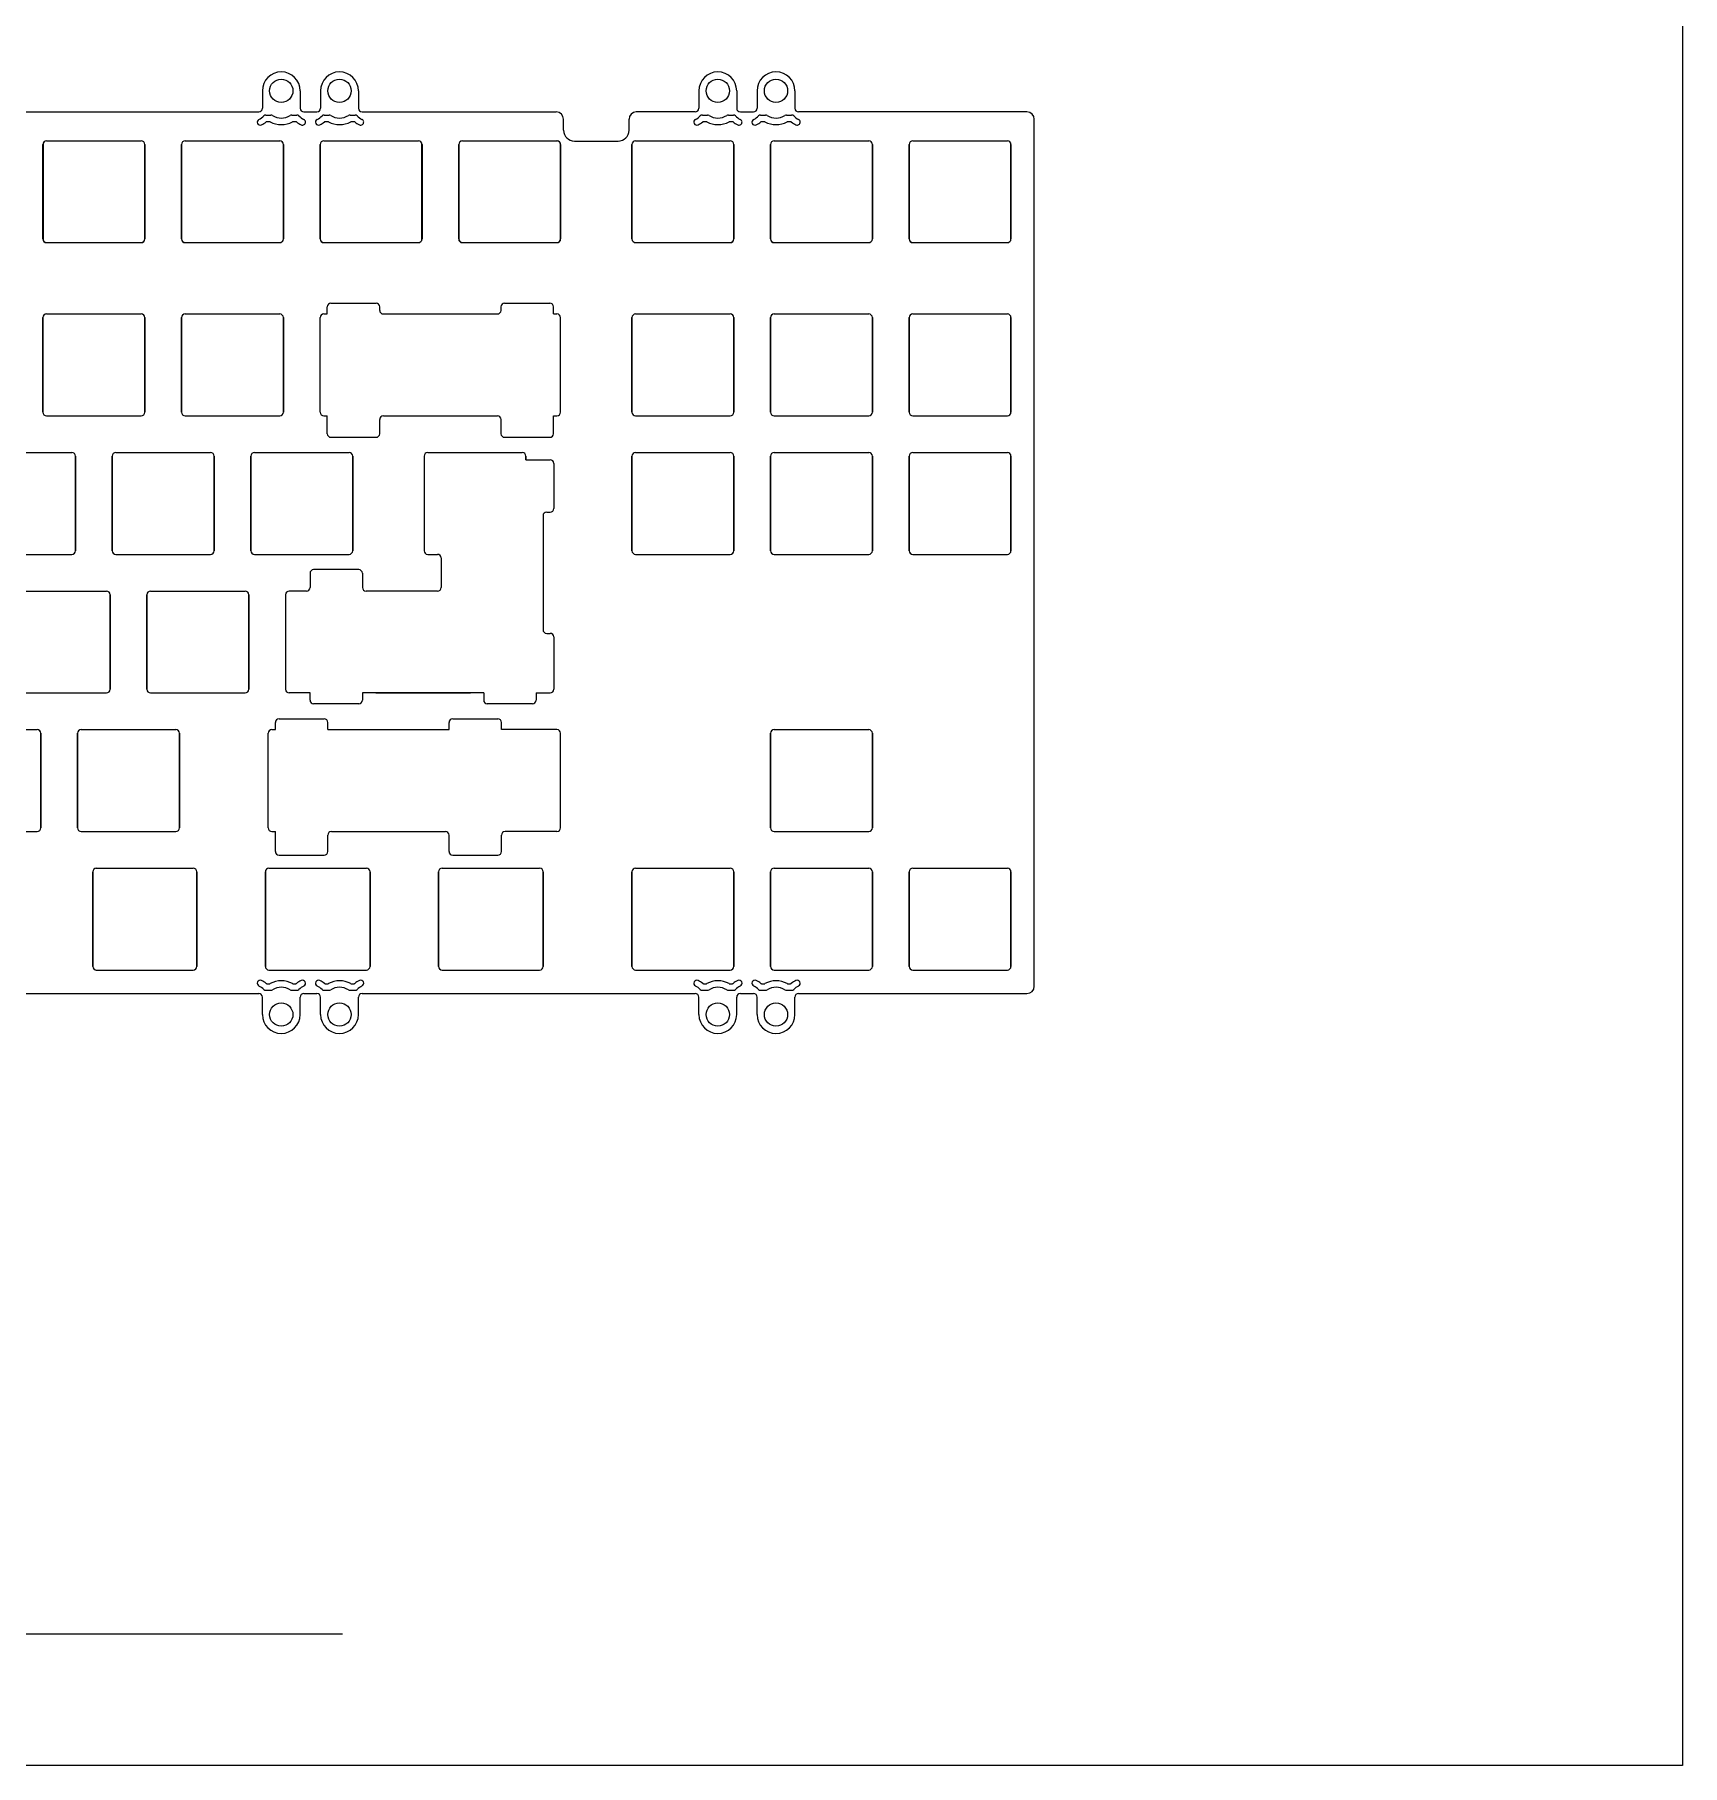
# Model space of a CAD drawing. Header units: millimetres. Extents: x 2604 to 3137, y 1244 to 1720.
# Drawn here: x 2910.1 to 3136.6, y 1244.1 to 1482 of the extents above; entities that cross this region are included whole.
import ezdxf

# ---------------------------------------------------------------- set-up
doc = ezdxf.new("R2010")
doc.units = ezdxf.units.MM
doc.linetypes.add('solid', pattern=[0])

msp = doc.modelspace()

# ---------------------------------------------------------------- linework, layer by layer
for p, q in [((2941.37, 1474.28), (2941.37, 1471.88)), ((2946.57, 1474.28), (2946.57, 1471.88)), ((2949.37, 1474.28), (2949.37, 1471.88)), ((2954.57, 1474.28), (2954.57, 1471.88)), ((3001.37, 1474.28), (3001.37, 1471.88)), ((3006.57, 1474.28), (3006.57, 1471.88)), ((3009.37, 1474.28), (3009.37, 1471.88)), ((3014.57, 1474.28), (3014.57, 1471.88)), ((2868.17, 1471.38), (2940.87, 1471.38)), ((2947.07, 1471.38), (2948.87, 1471.38)), ((2955.07, 1471.38), (2981.77, 1471.38)), ((3000.87, 1471.38), (2992.77, 1471.38)), ((3007.07, 1471.38), (3008.87, 1471.38)), ((3046.47, 1471.38), (3015.07, 1471.38)), ((2982.77, 1468.86), (2982.77, 1470.4)), ((2982.77, 1468.86), (2982.77, 1470.4)), ((2991.77, 1468.86), (2991.77, 1470.38)), ((2991.77, 1468.86), (2991.77, 1470.38)), ((3047.47, 1351.18), (3047.47, 1470.38)), ((2911.22, 1466.91), (2911.22, 1453.91)), ((2911.72, 1467.41), (2924.72, 1467.41)), ((2925.22, 1466.91), (2925.22, 1453.91)), ((2930.27, 1466.91), (2930.27, 1453.91)), ((2930.77, 1467.41), (2943.77, 1467.41)), ((2944.27, 1466.91), (2944.27, 1453.91)), ((2949.32, 1466.91), (2949.32, 1453.91)), ((2949.82, 1467.41), (2962.82, 1467.41)), ((2963.32, 1466.91), (2963.32, 1453.91)), ((2968.37, 1466.91), (2968.37, 1453.91)), ((2968.87, 1467.41), (2981.87, 1467.41)), ((2982.37, 1466.91), (2982.37, 1453.91)), ((2984.27, 1467.36), (2990.27, 1467.36)), ((2992.17, 1466.91), (2992.17, 1453.91)), ((2992.67, 1467.41), (3005.67, 1467.41)), ((3006.17, 1466.91), (3006.17, 1453.91)), ((3011.22, 1466.91), (3011.22, 1453.91)), ((3011.72, 1467.41), (3024.72, 1467.41)), ((3025.22, 1466.91), (3025.22, 1453.91)), ((3030.27, 1466.91), (3030.27, 1453.91)), ((3030.77, 1467.41), (3043.77, 1467.41)), ((3044.27, 1466.91), (3044.27, 1453.91)), ((2911.72, 1453.41), (2924.72, 1453.41)), ((2930.77, 1453.41), (2943.77, 1453.41)), ((2949.82, 1453.41), (2962.82, 1453.41)), ((2968.87, 1453.41), (2981.87, 1453.41)), ((2992.67, 1453.41), (3005.67, 1453.41)), ((3011.72, 1453.41), (3024.72, 1453.41)), ((3030.77, 1453.41), (3043.77, 1453.41)), ((2911.21, 1443.1), (2911.21, 1430.1)), ((2911.71, 1443.6), (2924.71, 1443.6)), ((2925.21, 1443.1), (2925.21, 1430.1)), ((2930.26, 1443.1), (2930.26, 1430.1)), ((2930.76, 1443.6), (2943.76, 1443.6)), ((2944.26, 1443.1), (2944.26, 1430.1)), ((2958, 1443.6), (2973.68, 1443.6)), ((2992.17, 1443.1), (2992.17, 1430.1)), ((2992.67, 1443.6), (3005.67, 1443.6)), ((3006.17, 1443.1), (3006.17, 1430.1)), ((3011.22, 1443.1), (3011.22, 1430.1)), ((3011.72, 1443.6), (3024.72, 1443.6)), ((3025.22, 1443.1), (3025.22, 1430.1)), ((3030.27, 1443.1), (3030.27, 1430.1)), ((3030.77, 1443.6), (3043.77, 1443.6)), ((3044.27, 1443.1), (3044.27, 1430.1)), ((2911.71, 1429.6), (2924.71, 1429.6)), ((2930.76, 1429.6), (2943.76, 1429.6)), ((2958, 1429.6), (2973.68, 1429.6)), ((2992.67, 1429.6), (3005.67, 1429.6)), ((3011.72, 1429.6), (3024.72, 1429.6)), ((3030.77, 1429.6), (3043.77, 1429.6)), ((2902.19, 1424.55), (2915.19, 1424.55)), ((2915.69, 1424.05), (2915.69, 1411.05)), ((2920.74, 1424.05), (2920.74, 1411.05)), ((2921.24, 1424.55), (2934.24, 1424.55)), ((2934.74, 1424.05), (2934.74, 1411.05)), ((2939.79, 1424.05), (2939.79, 1411.05)), ((2940.29, 1424.55), (2953.29, 1424.55)), ((2953.79, 1424.05), (2953.79, 1411.05)), ((2963.6, 1424.05), (2963.6, 1411.05)), ((2964.1, 1424.55), (2977.1, 1424.55)), ((2977.6, 1424.05), (2977.6, 1423.56)), ((2992.17, 1424.05), (2992.17, 1411.05)), ((2992.67, 1424.55), (3005.67, 1424.55)), ((3006.17, 1424.05), (3006.17, 1411.05)), ((3011.22, 1424.05), (3011.22, 1411.05)), ((3011.72, 1424.55), (3024.72, 1424.55)), ((3025.22, 1424.05), (3025.22, 1411.05)), ((3030.27, 1424.05), (3030.27, 1411.05)), ((3030.77, 1424.55), (3043.77, 1424.55)), ((3044.27, 1424.05), (3044.27, 1411.05)), ((2902.19, 1410.55), (2915.19, 1410.55)), ((2921.24, 1410.55), (2934.24, 1410.55)), ((2940.29, 1410.55), (2953.29, 1410.55)), ((2992.67, 1410.55), (3005.67, 1410.55)), ((3011.72, 1410.55), (3024.72, 1410.55)), ((3030.77, 1410.55), (3043.77, 1410.55)), ((2906.95, 1405.5), (2919.95, 1405.5)), ((2920.45, 1405), (2920.45, 1392)), ((2925.5, 1405), (2925.5, 1392)), ((2926, 1405.5), (2939, 1405.5)), ((2939.5, 1405), (2939.5, 1392)), ((2906.95, 1391.5), (2919.95, 1391.5)), ((2926, 1391.5), (2939, 1391.5)), ((2956.96, 1391.5), (2969.96, 1391.5)), ((2897.42, 1386.45), (2910.42, 1386.45)), ((2910.92, 1385.95), (2910.92, 1372.95)), ((2915.97, 1385.95), (2915.97, 1372.95)), ((2916.47, 1386.45), (2929.47, 1386.45)), ((2929.97, 1385.95), (2929.97, 1372.95)), ((2950.36, 1386.45), (2967.03, 1386.45)), ((3011.22, 1385.95), (3011.22, 1372.95)), ((3011.72, 1386.45), (3024.72, 1386.45)), ((3025.22, 1385.95), (3025.22, 1372.95)), ((2897.42, 1372.45), (2910.42, 1372.45)), ((2916.47, 1372.45), (2929.47, 1372.45)), ((2950.86, 1372.45), (2966.53, 1372.45)), ((3011.72, 1372.45), (3024.72, 1372.45)), ((2918.06, 1366.9), (2918.06, 1353.9)), ((2918.55, 1367.4), (2931.86, 1367.4)), ((2932.36, 1366.9), (2932.36, 1353.9)), ((2941.78, 1366.9), (2941.78, 1353.9)), ((2942.28, 1367.4), (2955.67, 1367.4)), ((2956.17, 1366.9), (2956.17, 1353.9)), ((2965.59, 1366.9), (2965.59, 1353.9)), ((2966.09, 1367.4), (2979.48, 1367.4)), ((2979.98, 1366.9), (2979.98, 1353.9)), ((2992.17, 1366.9), (2992.17, 1353.9)), ((2992.67, 1367.4), (3005.67, 1367.4)), ((3006.17, 1366.9), (3006.17, 1353.9)), ((3011.22, 1366.9), (3011.22, 1353.9)), ((3011.72, 1367.4), (3024.72, 1367.4)), ((3025.22, 1366.9), (3025.22, 1353.9)), ((3030.27, 1366.9), (3030.27, 1353.9)), ((3030.77, 1367.4), (3043.77, 1367.4)), ((3044.27, 1366.9), (3044.27, 1353.9)), ((2918.55, 1353.4), (2931.86, 1353.4)), ((2942.28, 1353.4), (2955.67, 1353.4)), ((2966.09, 1353.4), (2979.48, 1353.4)), ((2992.67, 1353.4), (3005.67, 1353.4)), ((3011.72, 1353.4), (3024.72, 1353.4)), ((3030.77, 1353.4), (3043.77, 1353.4)), ((2868.17, 1350.18), (2940.87, 1350.18)), ((2941.37, 1347.28), (2941.37, 1349.68)), ((2946.57, 1347.28), (2946.57, 1349.68)), ((2947.07, 1350.18), (2948.87, 1350.18)), ((2949.37, 1347.28), (2949.37, 1349.68)), ((2954.57, 1347.28), (2954.57, 1349.68)), ((2955.07, 1350.18), (3000.87, 1350.18)), ((3001.37, 1347.28), (3001.37, 1349.68)), ((3006.57, 1347.28), (3006.57, 1349.68)), ((3007.07, 1350.18), (3008.87, 1350.18)), ((3009.37, 1347.28), (3009.37, 1349.68)), ((3014.57, 1347.28), (3014.57, 1349.68)), ((3015.07, 1350.18), (3046.47, 1350.18)), ((2903.47, 1262.14), (2952.37, 1262.14))]:
    msp.add_line(p, q)
at = {"linetype": 'solid'}
for p, q in [((2941.86, 1470.94), (2942.55, 1470.94)), ((2945.42, 1470.94), (2946.11, 1470.94)), ((2949.86, 1470.94), (2950.55, 1470.94)), ((2953.42, 1470.94), (2954.11, 1470.94)), ((3001.86, 1470.94), (3002.55, 1470.94)), ((3005.42, 1470.94), (3006.11, 1470.94)), ((3009.86, 1470.94), (3010.55, 1470.94)), ((3013.42, 1470.94), (3014.11, 1470.94)), ((2941.99, 1470.04), (2942.38, 1470.04)), ((2945.59, 1470.04), (2945.98, 1470.04)), ((2949.99, 1470.04), (2950.38, 1470.04)), ((2953.59, 1470.04), (2953.98, 1470.04)), ((3001.99, 1470.04), (3002.38, 1470.04)), ((3005.59, 1470.04), (3005.98, 1470.04)), ((3009.99, 1470.04), (3010.38, 1470.04)), ((3013.59, 1470.04), (3013.98, 1470.04)), ((2941.86, 1350.62), (2942.55, 1350.62)), ((2941.99, 1351.52), (2942.38, 1351.52)), ((2945.42, 1350.62), (2946.11, 1350.62)), ((2945.59, 1351.52), (2945.98, 1351.52)), ((2949.86, 1350.62), (2950.55, 1350.62)), ((2949.99, 1351.52), (2950.38, 1351.52)), ((2953.42, 1350.62), (2954.11, 1350.62)), ((2953.59, 1351.52), (2953.98, 1351.52)), ((3001.86, 1350.62), (3002.55, 1350.62)), ((3001.99, 1351.52), (3002.38, 1351.52)), ((3005.42, 1350.62), (3006.11, 1350.62)), ((3005.59, 1351.52), (3005.98, 1351.52)), ((3009.86, 1350.62), (3010.55, 1350.62)), ((3009.99, 1351.52), (3010.38, 1351.52)), ((3013.42, 1350.62), (3014.11, 1350.62)), ((3013.59, 1351.52), (3013.98, 1351.52))]:
    msp.add_line(p, q, dxfattribs=at)
at = {"linetype": 'Continuous', "lineweight": 15}
for p, q in [((2911.21, 1453.91), (2911.21, 1466.91)), ((2911.71, 1467.41), (2924.71, 1467.41)), ((2925.21, 1453.91), (2925.21, 1466.91)), ((2930.26, 1453.91), (2930.26, 1466.91)), ((2930.76, 1467.41), (2943.76, 1467.41)), ((2944.26, 1453.91), (2944.26, 1466.91)), ((2949.31, 1453.91), (2949.31, 1466.91)), ((2949.81, 1467.41), (2962.81, 1467.41)), ((2963.31, 1453.91), (2963.31, 1466.91)), ((2968.36, 1453.91), (2968.36, 1466.91)), ((2968.86, 1467.41), (2981.86, 1467.41)), ((2982.36, 1453.91), (2982.36, 1466.91)), ((2992.17, 1453.91), (2992.17, 1466.91)), ((2992.67, 1467.41), (3005.67, 1467.41)), ((3006.17, 1453.91), (3006.17, 1466.91)), ((3011.22, 1453.91), (3011.22, 1466.91)), ((3011.72, 1467.41), (3024.72, 1467.41)), ((3025.22, 1453.91), (3025.22, 1466.91)), ((3030.27, 1453.91), (3030.27, 1466.91)), ((3030.77, 1467.41), (3043.77, 1467.41)), ((3044.27, 1453.91), (3044.27, 1466.91)), ((2911.71, 1453.41), (2924.71, 1453.41)), ((2930.76, 1453.41), (2943.76, 1453.41)), ((2949.81, 1453.41), (2962.81, 1453.41)), ((2968.86, 1453.41), (2981.86, 1453.41)), ((2992.67, 1453.41), (3005.67, 1453.41)), ((3011.72, 1453.41), (3024.72, 1453.41)), ((3030.77, 1453.41), (3043.77, 1453.41)), ((2950.3, 1443.6), (2950.3, 1444.58)), ((2950.8, 1445.08), (2957, 1445.08)), ((2957.5, 1444.1), (2957.5, 1444.58)), ((2974.18, 1444.1), (2974.18, 1444.58)), ((2974.67, 1445.08), (2980.88, 1445.08)), ((2981.38, 1443.6), (2981.38, 1444.58)), ((2911.21, 1430.1), (2911.21, 1443.1)), ((2911.71, 1443.6), (2924.71, 1443.6)), ((2925.21, 1430.1), (2925.21, 1443.1)), ((2930.26, 1430.1), (2930.26, 1443.1)), ((2930.76, 1443.6), (2943.76, 1443.6)), ((2944.26, 1430.1), (2944.26, 1443.1)), ((2949.31, 1430.1), (2949.31, 1443.1)), ((2949.81, 1443.6), (2950.3, 1443.6)), ((2981.38, 1443.6), (2981.86, 1443.6)), ((2982.36, 1430.1), (2982.36, 1443.1)), ((2992.17, 1430.1), (2992.17, 1443.1)), ((2992.67, 1443.6), (3005.67, 1443.6)), ((3006.17, 1430.1), (3006.17, 1443.1)), ((3011.22, 1430.1), (3011.22, 1443.1)), ((3011.72, 1443.6), (3024.72, 1443.6)), ((3025.22, 1430.1), (3025.22, 1443.1)), ((3030.27, 1430.1), (3030.27, 1443.1)), ((3030.77, 1443.6), (3043.77, 1443.6)), ((3044.27, 1430.1), (3044.27, 1443.1)), ((2911.71, 1429.6), (2924.71, 1429.6)), ((2930.76, 1429.6), (2943.76, 1429.6)), ((2949.81, 1429.6), (2950.3, 1429.6)), ((2950.3, 1427.14), (2950.3, 1429.6)), ((2957.5, 1427.14), (2957.5, 1429.1)), ((2974.18, 1427.14), (2974.18, 1429.1)), ((2981.38, 1429.6), (2981.86, 1429.6)), ((2981.38, 1427.14), (2981.38, 1429.6)), ((2992.67, 1429.6), (3005.67, 1429.6)), ((3011.72, 1429.6), (3024.72, 1429.6)), ((3030.77, 1429.6), (3043.77, 1429.6)), ((2950.8, 1426.64), (2957, 1426.64)), ((2974.67, 1426.64), (2980.88, 1426.64)), ((2902.19, 1424.55), (2915.19, 1424.55)), ((2915.69, 1411.05), (2915.69, 1424.05)), ((2920.74, 1411.05), (2920.74, 1424.05)), ((2921.24, 1424.55), (2934.24, 1424.55)), ((2934.74, 1411.05), (2934.74, 1424.05)), ((2939.79, 1411.05), (2939.79, 1424.05)), ((2940.29, 1424.55), (2953.29, 1424.55)), ((2953.79, 1411.05), (2953.79, 1424.05)), ((2977.6, 1423.56), (2977.6, 1424.05)), ((2977.6, 1423.56), (2980.93, 1423.56)), ((2981.43, 1423.06), (2981.43, 1416.86)), ((2992.17, 1411.05), (2992.17, 1424.05)), ((2992.67, 1424.55), (3005.67, 1424.55)), ((3006.17, 1411.05), (3006.17, 1424.05)), ((3011.22, 1411.05), (3011.22, 1424.05)), ((3011.72, 1424.55), (3024.72, 1424.55)), ((3025.22, 1411.05), (3025.22, 1424.05)), ((3030.27, 1411.05), (3030.27, 1424.05)), ((3030.77, 1424.55), (3043.77, 1424.55)), ((3044.27, 1411.05), (3044.27, 1424.05)), ((2979.95, 1415.86), (2979.95, 1400.19)), ((2980.45, 1416.36), (2980.93, 1416.36)), ((2902.19, 1410.55), (2915.19, 1410.55)), ((2921.24, 1410.55), (2934.24, 1410.55)), ((2940.29, 1410.55), (2953.29, 1410.55)), ((2964.1, 1410.55), (2965.45, 1410.55)), ((2965.95, 1410.05), (2965.95, 1406)), ((2992.67, 1410.55), (3005.67, 1410.55)), ((3011.72, 1410.55), (3024.72, 1410.55)), ((3030.77, 1410.55), (3043.77, 1410.55)), ((2947.92, 1407.95), (2947.92, 1406)), ((2954.62, 1408.45), (2948.42, 1408.45)), ((2955.12, 1407.95), (2955.12, 1406)), ((2906.95, 1405.5), (2919.95, 1405.5)), ((2920.45, 1392), (2920.45, 1405)), ((2925.5, 1392), (2925.5, 1405)), ((2926, 1405.5), (2939, 1405.5)), ((2939.5, 1392), (2939.5, 1405)), ((2944.55, 1405), (2944.55, 1392)), ((2947.42, 1405.5), (2945.05, 1405.5)), ((2965.45, 1405.5), (2955.62, 1405.5)), ((2980.45, 1399.69), (2980.93, 1399.69)), ((2981.43, 1399.19), (2981.43, 1392)), ((2906.95, 1391.5), (2919.95, 1391.5)), ((2926, 1391.5), (2939, 1391.5)), ((2947.92, 1391.5), (2945.05, 1391.5)), ((2947.92, 1390.51), (2947.92, 1391.5)), ((2954.62, 1390.01), (2948.42, 1390.01)), ((2971.79, 1391.5), (2955.12, 1391.5)), ((2955.12, 1391.5), (2955.12, 1390.51)), ((2971.79, 1391.5), (2971.79, 1390.51)), ((2978.49, 1390.01), (2972.29, 1390.01)), ((2978.99, 1391.5), (2980.93, 1391.5)), ((2978.99, 1391.5), (2978.99, 1390.51)), ((2943.16, 1386.45), (2943.16, 1387.43)), ((2943.66, 1387.93), (2949.86, 1387.93)), ((2950.36, 1386.45), (2950.36, 1387.43)), ((2967.03, 1386.45), (2967.03, 1387.43)), ((2967.53, 1387.93), (2973.73, 1387.93)), ((2974.23, 1386.45), (2974.23, 1387.43)), ((2897.42, 1386.45), (2910.42, 1386.45)), ((2910.92, 1372.95), (2910.92, 1385.95)), ((2915.97, 1372.95), (2915.97, 1385.95)), ((2916.47, 1386.45), (2929.47, 1386.45)), ((2929.97, 1372.95), (2929.97, 1385.95)), ((2942.17, 1372.95), (2942.17, 1385.95)), ((2942.67, 1386.45), (2943.16, 1386.45)), ((2981.86, 1386.45), (2974.23, 1386.45)), ((2982.36, 1372.95), (2982.36, 1385.95)), ((3011.22, 1372.95), (3011.22, 1385.95)), ((3011.72, 1386.45), (3024.72, 1386.45)), ((3025.22, 1372.95), (3025.22, 1385.95)), ((2897.42, 1372.45), (2910.42, 1372.45)), ((2916.47, 1372.45), (2929.47, 1372.45)), ((2942.67, 1372.45), (2943.16, 1372.45)), ((2943.16, 1369.69), (2943.16, 1372.45)), ((2950.36, 1369.69), (2950.36, 1371.95)), ((2967.03, 1369.69), (2967.03, 1371.95)), ((2974.23, 1369.69), (2974.23, 1371.95)), ((2981.86, 1372.45), (2974.73, 1372.45)), ((3011.72, 1372.45), (3024.72, 1372.45)), ((2943.66, 1369.19), (2949.86, 1369.19)), ((2967.53, 1369.19), (2973.73, 1369.19)), ((2918.06, 1353.9), (2918.06, 1366.9)), ((2918.56, 1367.4), (2931.86, 1367.4)), ((2932.36, 1353.9), (2932.36, 1366.9)), ((2941.78, 1353.9), (2941.78, 1366.9)), ((2942.29, 1367.4), (2955.67, 1367.4)), ((2956.17, 1353.9), (2956.17, 1366.9)), ((2965.59, 1353.9), (2965.59, 1366.9)), ((2966.09, 1367.4), (2979.48, 1367.4)), ((2979.98, 1353.9), (2979.98, 1366.9)), ((2992.17, 1353.9), (2992.17, 1366.9)), ((2992.67, 1367.4), (3005.67, 1367.4)), ((3006.17, 1353.9), (3006.17, 1366.9)), ((3011.22, 1353.9), (3011.22, 1366.9)), ((3011.72, 1367.4), (3024.72, 1367.4)), ((3025.22, 1353.9), (3025.22, 1366.9)), ((3030.27, 1353.9), (3030.27, 1366.9)), ((3030.77, 1367.4), (3043.77, 1367.4)), ((3044.27, 1353.9), (3044.27, 1366.9)), ((2918.56, 1353.4), (2931.86, 1353.4)), ((2942.28, 1353.4), (2955.67, 1353.4)), ((2966.1, 1353.4), (2979.48, 1353.4)), ((2992.67, 1353.4), (3005.67, 1353.4)), ((3011.72, 1353.4), (3024.72, 1353.4)), ((3030.77, 1353.4), (3043.77, 1353.4))]:
    msp.add_line(p, q, dxfattribs=at)
msp.add_lwpolyline([(2603.59, 1719.96), (3136.55, 1719.96), (3136.55, 1244.05), (2603.59, 1244.05)], close=True)
for centre in [(2943.97, 1474.28), (2951.97, 1474.28), (3003.97, 1474.28), (3011.97, 1474.28), (2943.97, 1347.28), (2951.97, 1347.28), (3003.97, 1347.28), (3011.97, 1347.28)]:
    msp.add_circle(centre, 1.6)
for centre, radius, start, end in [((2943.97, 1474.28), 2.6, 0, 180), ((2951.97, 1474.28), 2.6, 0, 180), ((3003.97, 1474.28), 2.6, 0, 180), ((3011.97, 1474.28), 2.6, 0, 180), ((2940.87, 1471.88), 0.5, 270, 0), ((2947.07, 1471.88), 0.5, 180, 270), ((2948.87, 1471.88), 0.5, 270, 0), ((2955.07, 1471.88), 0.5, 180, 270), ((2981.77, 1470.38), 1, 360, 90), ((2992.77, 1470.38), 1, 90, 180), ((3000.87, 1471.88), 0.5, 270, 0), ((3007.07, 1471.88), 0.5, 180, 270), ((3008.87, 1471.88), 0.5, 270, 0), ((3015.07, 1471.88), 0.5, 180, 270), ((3046.47, 1470.38), 1, 0, 90), ((2984.27, 1468.86), 1.5, 180, 270), ((2990.27, 1468.86), 1.5, 270, 0), ((2911.72, 1466.91), 0.5, 90, 180), ((2924.72, 1466.91), 0.5, 0, 90), ((2930.77, 1466.91), 0.5, 90, 180), ((2943.77, 1466.91), 0.5, 0, 90), ((2949.82, 1466.91), 0.5, 90, 180), ((2962.82, 1466.91), 0.5, 0, 90), ((2968.87, 1466.91), 0.5, 90, 180), ((2981.87, 1466.91), 0.5, 0, 90), ((2992.67, 1466.91), 0.5, 90, 180), ((3005.67, 1466.91), 0.5, 0, 90), ((3011.72, 1466.91), 0.5, 90, 180), ((3024.72, 1466.91), 0.5, 0, 90), ((3030.77, 1466.91), 0.5, 90, 180), ((3043.77, 1466.91), 0.5, 0, 90), ((2911.72, 1453.91), 0.5, 180, 270), ((2924.72, 1453.91), 0.5, 270, 0), ((2930.77, 1453.91), 0.5, 180, 270), ((2943.77, 1453.91), 0.5, 270, 0), ((2949.82, 1453.91), 0.5, 180, 270), ((2962.82, 1453.91), 0.5, 270, 0), ((2968.87, 1453.91), 0.5, 180, 270), ((2981.87, 1453.91), 0.5, 270, 0), ((2992.67, 1453.91), 0.5, 180, 270), ((3005.67, 1453.91), 0.5, 270, 0), ((3011.72, 1453.91), 0.5, 180, 270), ((3024.72, 1453.91), 0.5, 270, 0), ((3030.77, 1453.91), 0.5, 180, 270), ((3043.77, 1453.91), 0.5, 270, 0), ((2911.71, 1443.1), 0.5, 90, 180), ((2924.71, 1443.1), 0.5, 0, 90), ((2930.76, 1443.1), 0.5, 90, 180), ((2943.76, 1443.1), 0.5, 0, 90), ((2958, 1444.1), 0.5, 180, 270), ((2973.68, 1444.1), 0.5, 270, 0), ((2992.67, 1443.1), 0.5, 90, 180), ((3005.67, 1443.1), 0.5, 0, 90), ((3011.72, 1443.1), 0.5, 90, 180), ((3024.72, 1443.1), 0.5, 0, 90), ((3030.77, 1443.1), 0.5, 90, 180), ((3043.77, 1443.1), 0.5, 0, 90), ((2911.71, 1430.1), 0.5, 180, 270), ((2924.71, 1430.1), 0.5, 270, 0), ((2930.76, 1430.1), 0.5, 180, 270), ((2943.76, 1430.1), 0.5, 270, 0), ((2992.67, 1430.1), 0.5, 180, 270), ((3005.67, 1430.1), 0.5, 270, 0), ((3011.72, 1430.1), 0.5, 180, 270), ((3024.72, 1430.1), 0.5, 270, 0), ((3030.77, 1430.1), 0.5, 180, 270), ((3043.77, 1430.1), 0.5, 270, 0), ((2915.19, 1424.05), 0.5, 0, 90), ((2921.24, 1424.05), 0.5, 90, 180), ((2934.24, 1424.05), 0.5, 0, 90), ((2940.29, 1424.05), 0.5, 90, 180), ((2953.29, 1424.05), 0.5, 0, 90), ((2964.1, 1424.05), 0.5, 90, 180), ((2977.1, 1424.05), 0.5, 0, 90), ((2992.67, 1424.05), 0.5, 90, 180), ((3005.67, 1424.05), 0.5, 0, 90), ((3011.72, 1424.05), 0.5, 90, 180), ((3024.72, 1424.05), 0.5, 0, 90), ((3030.77, 1424.05), 0.5, 90, 180), ((3043.77, 1424.05), 0.5, 0, 90), ((2915.19, 1411.05), 0.5, 270, 0), ((2921.24, 1411.05), 0.5, 180, 270), ((2934.24, 1411.05), 0.5, 270, 0), ((2940.29, 1411.05), 0.5, 180, 270), ((2953.29, 1411.05), 0.5, 270, 0), ((2964.1, 1411.05), 0.5, 180, 270), ((2992.67, 1411.05), 0.5, 180, 270), ((3005.67, 1411.05), 0.5, 270, 0), ((3011.72, 1411.05), 0.5, 180, 270), ((3024.72, 1411.05), 0.5, 270, 0), ((3030.77, 1411.05), 0.5, 180, 270), ((3043.77, 1411.05), 0.5, 270, 0), ((2919.95, 1405), 0.5, 0, 90), ((2926, 1405), 0.5, 90, 180), ((2939, 1405), 0.5, 0, 90), ((2919.95, 1392), 0.5, 270, 0), ((2926, 1392), 0.5, 180, 270), ((2939, 1392), 0.5, 270, 0), ((2910.42, 1385.95), 0.5, 0, 90), ((2916.47, 1385.95), 0.5, 90, 180), ((2929.47, 1385.95), 0.5, 0, 90), ((3011.72, 1385.95), 0.5, 90, 180), ((3024.72, 1385.95), 0.5, 0, 90), ((2910.42, 1372.95), 0.5, 270, 0), ((2916.47, 1372.95), 0.5, 180, 270), ((2929.47, 1372.95), 0.5, 270, 0), ((3011.72, 1372.95), 0.5, 180, 270), ((3024.72, 1372.95), 0.5, 270, 0), ((2918.56, 1366.9), 0.5, 90, 180), ((2931.86, 1366.9), 0.5, 0, 90), ((2942.28, 1366.9), 0.5, 90, 180), ((2955.67, 1366.9), 0.5, 0, 90), ((2966.09, 1366.9), 0.5, 90, 180), ((2979.48, 1366.9), 0.5, 0, 90), ((2992.67, 1366.9), 0.5, 90, 180), ((3005.67, 1366.9), 0.5, 0, 90), ((3011.72, 1366.9), 0.5, 90, 180), ((3024.72, 1366.9), 0.5, 0, 90), ((3030.77, 1366.9), 0.5, 90, 180), ((3043.77, 1366.9), 0.5, 0, 90), ((2918.56, 1353.9), 0.5, 180, 270), ((2931.86, 1353.9), 0.5, 270, 0), ((2942.28, 1353.9), 0.5, 180, 270), ((2955.67, 1353.9), 0.5, 270, 0), ((2966.09, 1353.9), 0.5, 180, 270), ((2979.48, 1353.9), 0.5, 270, 0), ((2992.67, 1353.9), 0.5, 180, 270), ((3005.67, 1353.9), 0.5, 270, 0), ((3011.72, 1353.9), 0.5, 180, 270), ((3024.72, 1353.9), 0.5, 270, 0), ((3030.77, 1353.9), 0.5, 180, 270), ((3043.77, 1353.9), 0.5, 270, 0), ((2940.87, 1349.68), 0.5, 0, 90), ((2947.07, 1349.68), 0.5, 90, 180), ((2948.87, 1349.68), 0.5, 0, 90), ((2955.07, 1349.68), 0.5, 90, 180), ((3000.87, 1349.68), 0.5, 0, 90), ((3007.07, 1349.68), 0.5, 90, 180), ((3008.87, 1349.68), 0.5, 0, 90), ((3015.07, 1349.68), 0.5, 90, 180), ((3046.47, 1351.18), 1, 270, 0), ((2943.97, 1347.28), 2.6, 180, 360), ((2951.97, 1347.28), 2.6, 180, 360), ((3003.97, 1347.28), 2.6, 180, 360), ((3011.97, 1347.28), 2.6, 180, 360)]:
    msp.add_arc(centre, radius, start, end)
at = {"linetype": 'solid'}
for centre, radius, start, end in [((2939.87, 1472.52), 2.4, 295.5771, 315.0356), ((2941.86, 1470.53), 0.412, 90, 135.0356), ((2942.55, 1470.53), 0.412, 57.9108, 90), ((2943.98, 1472.82), 2.29, 237.9108, 302.0892), ((2945.42, 1470.53), 0.412, 90, 122.0892), ((2946.11, 1470.53), 0.412, 44.9644, 90), ((2948.1, 1472.52), 2.4, 224.9644, 244.4229), ((2947.87, 1472.52), 2.4, 295.5771, 315.0356), ((2949.86, 1470.53), 0.412, 90, 135.0356), ((2950.55, 1470.53), 0.412, 57.9108, 90), ((2951.98, 1472.82), 2.29, 237.9108, 302.0892), ((2953.42, 1470.53), 0.412, 90, 122.0892), ((2954.11, 1470.53), 0.412, 44.9644, 90), ((2956.1, 1472.52), 2.4, 224.9644, 244.4229), ((2999.87, 1472.52), 2.4, 295.5771, 315.0356), ((3001.86, 1470.53), 0.412, 90, 135.0356), ((3002.55, 1470.53), 0.412, 57.9108, 90), ((3003.98, 1472.82), 2.29, 237.9108, 302.0892), ((3005.42, 1470.53), 0.412, 90, 122.0892), ((3006.11, 1470.53), 0.412, 44.9644, 90), ((3008.1, 1472.52), 2.4, 224.9644, 244.4229), ((3007.87, 1472.52), 2.4, 295.5771, 315.0356), ((3009.86, 1470.53), 0.412, 90, 135.0356), ((3010.55, 1470.53), 0.412, 57.9108, 90), ((3011.98, 1472.82), 2.29, 237.9108, 302.0892), ((3013.42, 1470.53), 0.412, 90, 122.0892), ((3014.11, 1470.53), 0.412, 44.9644, 90), ((3016.1, 1472.52), 2.4, 224.9644, 244.4229), ((2941.08, 1469.98), 0.412, 115.5771, 295.5771), ((2939.87, 1472.52), 3.23, 295.5771, 308.9424), ((2941.99, 1469.89), 0.15, 90, 128.9424), ((2942.38, 1469.89), 0.15, 61.2116, 90), ((2943.98, 1472.82), 3.19, 241.2116, 298.7884), ((2945.59, 1469.89), 0.15, 90, 118.7884), ((2945.98, 1469.89), 0.15, 51.0576, 90), ((2948.1, 1472.52), 3.23, 231.0576, 244.4229), ((2946.89, 1469.98), 0.412, 244.4229, 64.4229), ((2949.08, 1469.98), 0.412, 115.5771, 295.5771), ((2947.87, 1472.52), 3.23, 295.5771, 308.9424), ((2949.99, 1469.89), 0.15, 90, 128.9424), ((2950.38, 1469.89), 0.15, 61.2116, 90), ((2951.98, 1472.82), 3.19, 241.2116, 298.7884), ((2953.59, 1469.89), 0.15, 90, 118.7884), ((2953.98, 1469.89), 0.15, 51.0576, 90), ((2956.1, 1472.52), 3.23, 231.0576, 244.4229), ((2954.89, 1469.98), 0.412, 244.4229, 64.4229), ((3001.08, 1469.98), 0.412, 115.5771, 295.5771), ((2999.87, 1472.52), 3.23, 295.5771, 308.9424), ((3001.99, 1469.89), 0.15, 90, 128.9424), ((3002.38, 1469.89), 0.15, 61.2116, 90), ((3003.98, 1472.82), 3.19, 241.2116, 298.7884), ((3005.59, 1469.89), 0.15, 90, 118.7884), ((3005.98, 1469.89), 0.15, 51.0576, 90), ((3008.1, 1472.52), 3.23, 231.0576, 244.4229), ((3006.89, 1469.98), 0.412, 244.4229, 64.4229), ((3009.08, 1469.98), 0.412, 115.5771, 295.5771), ((3007.87, 1472.52), 3.23, 295.5771, 308.9424), ((3009.99, 1469.89), 0.15, 90, 128.9424), ((3010.38, 1469.89), 0.15, 61.2116, 90), ((3011.98, 1472.82), 3.19, 241.2116, 298.7884), ((3013.59, 1469.89), 0.15, 90, 118.7884), ((3013.98, 1469.89), 0.15, 51.0576, 90), ((3016.1, 1472.52), 3.23, 231.0576, 244.4229), ((3014.89, 1469.98), 0.412, 244.4229, 64.4229), ((2941.08, 1351.58), 0.412, 64.4229, 244.4229), ((2939.87, 1349.04), 3.23, 51.0576, 64.4229), ((2943.98, 1348.74), 3.19, 61.2116, 118.7884), ((2948.1, 1349.04), 3.23, 115.5771, 128.9424), ((2946.89, 1351.58), 0.412, 295.5771, 115.5771), ((2949.08, 1351.58), 0.412, 64.4229, 244.4229), ((2947.87, 1349.04), 3.23, 51.0576, 64.4229), ((2951.98, 1348.74), 3.19, 61.2116, 118.7884), ((2956.1, 1349.04), 3.23, 115.5771, 128.9424), ((2954.89, 1351.58), 0.412, 295.5771, 115.5771), ((3001.08, 1351.58), 0.412, 64.4229, 244.4229), ((2999.87, 1349.04), 3.23, 51.0576, 64.4229), ((3003.98, 1348.74), 3.19, 61.2116, 118.7884), ((3008.1, 1349.04), 3.23, 115.5771, 128.9424), ((3006.89, 1351.58), 0.412, 295.5771, 115.5771), ((3009.08, 1351.58), 0.412, 64.4229, 244.4229), ((3007.87, 1349.04), 3.23, 51.0576, 64.4229), ((3011.98, 1348.74), 3.19, 61.2116, 118.7884), ((3016.1, 1349.04), 3.23, 115.5771, 128.9424), ((3014.89, 1351.58), 0.412, 295.5771, 115.5771), ((2939.87, 1349.04), 2.4, 44.9644, 64.4229), ((2941.86, 1351.03), 0.412, 224.9644, 270), ((2941.99, 1351.67), 0.15, 231.0576, 270), ((2942.38, 1351.67), 0.15, 270, 298.7884), ((2942.55, 1351.03), 0.412, 270, 302.0892), ((2943.98, 1348.74), 2.29, 57.9108, 122.0892), ((2945.42, 1351.03), 0.412, 237.9108, 270), ((2945.59, 1351.67), 0.15, 241.2116, 270), ((2945.98, 1351.67), 0.15, 270, 308.9424), ((2946.11, 1351.03), 0.412, 270, 315.0356), ((2948.1, 1349.04), 2.4, 115.5771, 135.0356), ((2947.87, 1349.04), 2.4, 44.9644, 64.4229), ((2949.86, 1351.03), 0.412, 224.9644, 270), ((2949.99, 1351.67), 0.15, 231.0576, 270), ((2950.38, 1351.67), 0.15, 270, 298.7884), ((2950.55, 1351.03), 0.412, 270, 302.0892), ((2951.98, 1348.74), 2.29, 57.9108, 122.0892), ((2953.42, 1351.03), 0.412, 237.9108, 270), ((2953.59, 1351.67), 0.15, 241.2116, 270), ((2953.98, 1351.67), 0.15, 270, 308.9424), ((2954.11, 1351.03), 0.412, 270, 315.0356), ((2956.1, 1349.04), 2.4, 115.5771, 135.0356), ((2999.87, 1349.04), 2.4, 44.9644, 64.4229), ((3001.86, 1351.03), 0.412, 224.9644, 270), ((3001.99, 1351.67), 0.15, 231.0576, 270), ((3002.38, 1351.67), 0.15, 270, 298.7884), ((3002.55, 1351.03), 0.412, 270, 302.0892), ((3003.98, 1348.74), 2.29, 57.9108, 122.0892), ((3005.42, 1351.03), 0.412, 237.9108, 270), ((3005.59, 1351.67), 0.15, 241.2116, 270), ((3005.98, 1351.67), 0.15, 270, 308.9424), ((3006.11, 1351.03), 0.412, 270, 315.0356), ((3008.1, 1349.04), 2.4, 115.5771, 135.0356), ((3007.87, 1349.04), 2.4, 44.9644, 64.4229), ((3009.86, 1351.03), 0.412, 224.9644, 270), ((3009.99, 1351.67), 0.15, 231.0576, 270), ((3010.38, 1351.67), 0.15, 270, 298.7884), ((3010.55, 1351.03), 0.412, 270, 302.0892), ((3011.98, 1348.74), 2.29, 57.9108, 122.0892), ((3013.42, 1351.03), 0.412, 237.9108, 270), ((3013.59, 1351.67), 0.15, 241.2116, 270), ((3013.98, 1351.67), 0.15, 270, 308.9424), ((3014.11, 1351.03), 0.412, 270, 315.0356), ((3016.1, 1349.04), 2.4, 115.5771, 135.0356)]:
    msp.add_arc(centre, radius, start, end, dxfattribs=at)
at = {"linetype": 'Continuous', "lineweight": 15}
for centre, start, end in [((2911.71, 1466.91), 89.9991, 179.9998), ((2924.71, 1466.91), 359.9999, 89.9997), ((2930.76, 1466.91), 89.9991, 179.9998), ((2943.76, 1466.91), 359.9999, 89.9997), ((2949.81, 1466.91), 89.9999, 179.9998), ((2962.81, 1466.91), 359.9999, 90), ((2968.86, 1466.91), 89.9999, 179.9998), ((2981.86, 1466.91), 359.9999, 90), ((2992.67, 1466.91), 89.9991, 179.9998), ((3005.67, 1466.91), 359.9999, 89.9997), ((3011.72, 1466.91), 89.9991, 179.9998), ((3024.72, 1466.91), 359.9999, 89.9997), ((3030.77, 1466.91), 89.9991, 179.9998), ((3043.77, 1466.91), 359.9999, 89.9997), ((2911.71, 1453.91), 179.9998, 270.0009), ((2924.71, 1453.91), 270.0003, 0.0005), ((2930.76, 1453.91), 179.9998, 270.0009), ((2943.76, 1453.91), 270.0003, 0.0005), ((2949.81, 1453.91), 179.9998, 270.0001), ((2962.81, 1453.91), 270, 0.0005), ((2968.86, 1453.91), 179.9998, 270.0001), ((2981.86, 1453.91), 270, 0.0005), ((2992.67, 1453.91), 179.9998, 270.0009), ((3005.67, 1453.91), 270.0003, 0.0005), ((3011.72, 1453.91), 179.9998, 270.0009), ((3024.72, 1453.91), 270.0003, 0.0005), ((3030.77, 1453.91), 179.9998, 270.0009), ((3043.77, 1453.91), 270.0003, 0.0005), ((2950.8, 1444.58), 90, 180), ((2957, 1444.58), 0, 90), ((2974.67, 1444.58), 90, 180), ((2980.88, 1444.58), 0, 90), ((2911.71, 1443.1), 89.9991, 179.9998), ((2924.71, 1443.1), 359.9999, 89.9997), ((2930.76, 1443.1), 89.9991, 179.9998), ((2943.76, 1443.1), 359.9999, 89.9997), ((2949.81, 1443.1), 89.9991, 179.9998), ((2981.86, 1443.1), 0.0002, 89.8896), ((2992.67, 1443.1), 89.9991, 179.9998), ((3005.67, 1443.1), 359.9999, 89.9997), ((3011.72, 1443.1), 89.9991, 179.9998), ((3024.72, 1443.1), 359.9999, 89.9997), ((3030.77, 1443.1), 89.9991, 179.9998), ((3043.77, 1443.1), 359.9999, 89.9997), ((2911.71, 1430.1), 179.9998, 270.0009), ((2924.71, 1430.1), 270.0003, 0.0005), ((2930.76, 1430.1), 179.9998, 270.0009), ((2943.76, 1430.1), 270.0003, 0.0005), ((2949.81, 1430.1), 179.9998, 270.0009), ((2958, 1429.1), 90, 180), ((2973.68, 1429.1), 0, 90), ((2981.86, 1430.1), 270.0818, 0.0002), ((2992.67, 1430.1), 179.9998, 270.0009), ((3005.67, 1430.1), 270.0003, 0.0005), ((3011.72, 1430.1), 179.9998, 270.0009), ((3024.72, 1430.1), 270.0003, 0.0005), ((3030.77, 1430.1), 179.9998, 270.0009), ((3043.77, 1430.1), 270.0003, 0.0005), ((2950.8, 1427.14), 180, 270), ((2957, 1427.14), 270, 0), ((2974.67, 1427.14), 180, 270), ((2980.88, 1427.14), 270, 0), ((2915.19, 1424.05), 359.9999, 89.9997), ((2921.24, 1424.05), 89.9991, 179.9998), ((2934.24, 1424.05), 359.9999, 89.9997), ((2940.29, 1424.05), 89.9991, 179.9998), ((2953.29, 1424.05), 359.9999, 89.9997), ((2980.93, 1423.06), 0, 90), ((2992.67, 1424.05), 89.9991, 179.9998), ((3005.67, 1424.05), 359.9999, 89.9997), ((3011.72, 1424.05), 89.9991, 179.9998), ((3024.72, 1424.05), 359.9999, 89.9997), ((3030.77, 1424.05), 89.9991, 179.9998), ((3043.77, 1424.05), 359.9999, 89.9997), ((2980.45, 1415.86), 90, 180), ((2980.93, 1416.86), 270, 0), ((2915.19, 1411.05), 270.0003, 0.0005), ((2921.24, 1411.05), 179.9998, 270.0009), ((2934.24, 1411.05), 270.0003, 0.0005), ((2940.29, 1411.05), 179.9998, 270.0009), ((2953.29, 1411.05), 270.0003, 0.0005), ((2965.45, 1410.05), 0, 90), ((2992.67, 1411.05), 179.9998, 270.0009), ((3005.67, 1411.05), 270.0003, 0.0005), ((3011.72, 1411.05), 179.9998, 270.0009), ((3024.72, 1411.05), 270.0003, 0.0005), ((3030.77, 1411.05), 179.9998, 270.0009), ((3043.77, 1411.05), 270.0003, 0.0005), ((2948.42, 1407.95), 90, 180), ((2954.62, 1407.95), 0, 90), ((2919.95, 1405), 359.9999, 90), ((2926, 1405), 89.9999, 179.9998), ((2939, 1405), 359.9999, 90), ((2945.05, 1405), 90.0818, 180.0002), ((2947.42, 1406), 270, 0), ((2955.62, 1406), 180, 270), ((2965.45, 1406), 270, 0), ((2980.45, 1400.19), 180, 270), ((2980.93, 1399.19), 0, 90), ((2919.95, 1392), 270, 0.0005), ((2926, 1392), 179.9998, 270.0001), ((2939, 1392), 270, 0.0005), ((2945.05, 1392), 180.0002, 269.8896), ((2948.42, 1390.51), 180, 270), ((2954.62, 1390.51), 270, 0), ((2972.29, 1390.51), 180, 270), ((2978.49, 1390.51), 270, 0), ((2980.93, 1392), 269.9991, 0), ((2943.66, 1387.43), 90, 180), ((2949.86, 1387.43), 0, 90), ((2967.53, 1387.43), 90, 180), ((2973.73, 1387.43), 0, 90), ((2910.42, 1385.95), 359.9999, 89.9997), ((2916.47, 1385.95), 89.9991, 179.9998), ((2929.47, 1385.95), 359.9999, 89.9997), ((2942.67, 1385.95), 90, 180), ((2981.86, 1385.95), 0, 90), ((3011.72, 1385.95), 89.9991, 179.9998), ((3024.72, 1385.95), 359.9999, 89.9997), ((2910.42, 1372.95), 270.0003, 0.0005), ((2916.47, 1372.95), 179.9998, 270.0009), ((2929.47, 1372.95), 270.0003, 0.0005), ((2942.67, 1372.95), 180, 270), ((2950.86, 1371.95), 90, 180), ((2966.53, 1371.95), 0, 90), ((2974.73, 1371.95), 90, 180), ((2981.86, 1372.95), 270, 0), ((3011.72, 1372.95), 179.9998, 270.0009), ((3024.72, 1372.95), 270.0003, 0.0005), ((2943.66, 1369.69), 180, 270), ((2949.86, 1369.69), 270, 0), ((2967.53, 1369.69), 180, 270), ((2973.73, 1369.69), 270, 0), ((2918.56, 1366.9), 89.9991, 179.9998), ((2931.86, 1366.9), 359.9999, 89.9997), ((2942.28, 1366.9), 89.9991, 179.9998), ((2955.67, 1366.9), 359.9999, 89.9997), ((2966.09, 1366.9), 89.9999, 179.9998), ((2979.48, 1366.9), 359.9999, 90), ((2992.67, 1366.9), 89.9991, 179.9998), ((3005.67, 1366.9), 359.9999, 89.9997), ((3011.72, 1366.9), 89.9991, 179.9998), ((3024.72, 1366.9), 359.9999, 89.9997), ((3030.77, 1366.9), 89.9991, 179.9998), ((3043.77, 1366.9), 359.9999, 89.9997), ((2918.56, 1353.9), 179.9998, 270.0009), ((2931.86, 1353.9), 270.0003, 0.0005), ((2942.28, 1353.9), 179.9998, 270.0009), ((2955.67, 1353.9), 270.0003, 0.0005), ((2966.09, 1353.9), 179.9998, 270.0001), ((2979.48, 1353.9), 270, 0.0005), ((2992.67, 1353.9), 179.9998, 270.0009), ((3005.67, 1353.9), 270.0003, 0.0005), ((3011.72, 1353.9), 179.9998, 270.0009), ((3024.72, 1353.9), 270.0003, 0.0005), ((3030.77, 1353.9), 179.9998, 270.0009), ((3043.77, 1353.9), 270.0003, 0.0005)]:
    msp.add_arc(centre, 0.5, start, end, dxfattribs=at)

doc.saveas('drawing.dxf')
